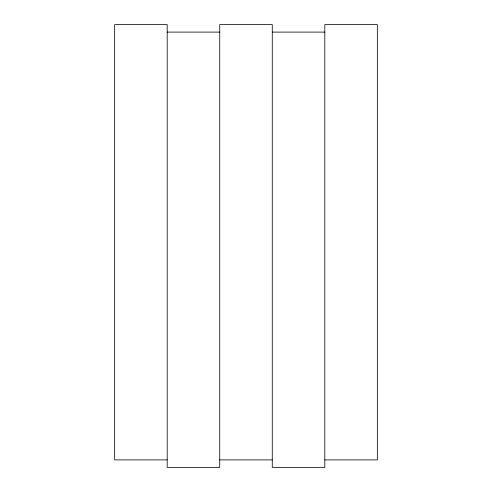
<?xml version="1.0" encoding="UTF-8"?>
<svg xmlns="http://www.w3.org/2000/svg" width="492" height="492" viewBox="0 0 492 492"><rect width="100%" height="100%" fill="white"/><g stroke="black" fill="none" stroke-linecap="round" stroke-linejoin="round"><path stroke-width="0.74" d="M167.194 32.103L219.733 32.103M272.267 32.103L324.806 32.103M167.194 459.897L114.661 459.897L114.661 24.6L167.194 24.6L167.194 467.4L219.733 467.4L219.733 24.6L272.267 24.6L272.267 467.4L324.806 467.4L324.806 24.6L377.339 24.6L377.339 459.897L324.806 459.897M219.733 459.897L272.267 459.897"/></g></svg>
